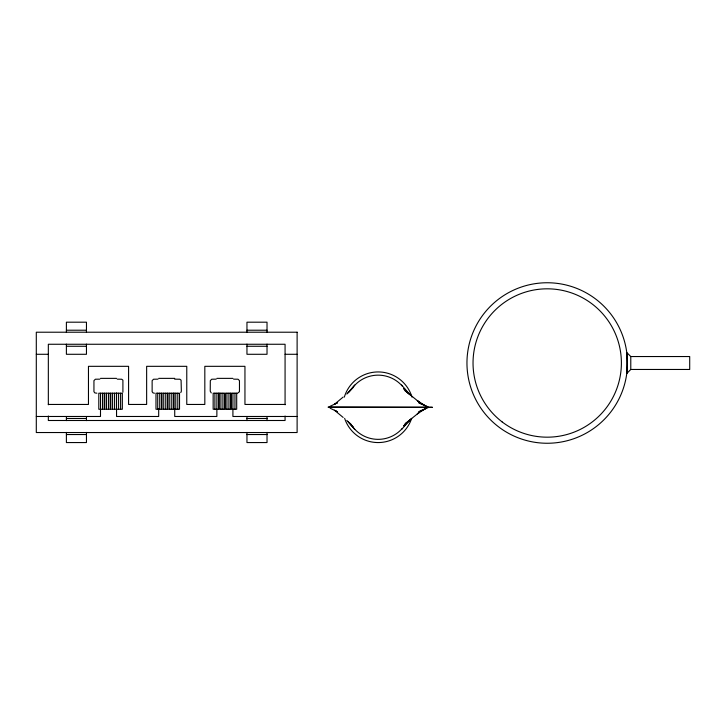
<?xml version="1.0" encoding="UTF-8"?>
<svg xmlns="http://www.w3.org/2000/svg" width="726" height="726" viewBox="0 0 726 726"><rect width="100%" height="100%" fill="white"/><g stroke="black" fill="none" stroke-linecap="round" stroke-linejoin="round"><path stroke-width="1.09" d="M122.903 392.194L122.903 380.161L121.687 379.226L117.249 379.154M180.765 392.612L181.355 391.196L181.083 380.161L179.866 379.226L174.639 379.154M354.742 385.025L346.819 394.091M401.578 429.483L409.491 420.418L403.701 425.826L411.116 418.993L405.063 423.857L419.383 412.304M348.879 392.004L353.571 386.958L348.026 392.875M630.785 369.461L626.774 373.473A80.25 80.25 0 0 1 498.354 426.67A80.25 80.25 0 0 1 516.504 288.857A80.25 80.25 0 0 1 626.774 373.473L626.774 352.527L630.785 356.539L689.7 356.539L689.7 369.461L630.785 369.461L630.785 356.539M419.564 412.05L417.305 413.865L426.135 408.23L418.811 411.769L428.095 407.649M343.153 397.058L334.495 404.264L337.545 402.739L330.139 406.279M237.529 393.202L239.462 391.713L239.462 380.642L238.046 379.226L233.609 379.154M66.393 330.212L86.458 330.212M246.958 330.212L267.023 330.212M66.393 346.266L86.458 346.266M246.958 346.266L267.023 346.266M36.3 354.288L48.333 354.288M285.073 354.288L297.115 354.288M100.497 378.364L116.55 378.364M158.685 378.364L174.73 378.364M216.865 378.364L232.91 378.364M99.807 379.154L95.369 379.226L93.944 380.642L93.944 391.713L94.879 392.929L96.912 393.202M157.987 379.154L153.549 379.226L152.133 380.642L152.133 391.713L153.068 392.929L154.466 393.202M216.166 379.154L211.729 379.226L210.313 380.642L210.241 391.196L211.248 392.929M48.333 404.446L88.463 404.446L88.463 366.321L128.584 366.321L128.584 404.446L146.643 404.446L146.643 366.321L186.773 366.321L186.773 404.446L204.823 404.446L204.823 366.321L244.952 366.321L244.952 404.446L285.073 404.446M432.324 407.25L328.052 407.15L432.324 407.35M116.323 409.246L110.842 409.246L110.842 393.202L122.34 393.202L122.34 409.246L116.859 409.246M36.3 416.479L100.497 416.479L100.497 408.638M297.115 416.479L232.91 416.479L232.955 393.202M66.393 418.485L86.458 418.485M246.958 418.485L267.023 418.485M66.393 434.538L86.458 434.538M246.958 434.538L267.023 434.538M428.095 406.859L418.811 402.739L426.135 406.279L417.305 400.643L419.564 402.458M330.139 408.23L337.545 411.769L334.495 410.244L343.153 417.441M421.815 404.264L405.063 390.652L411.116 395.516L403.701 388.682L409.491 394.091L401.578 385.025M346.819 420.418L353.571 427.55L348.026 421.634M348.879 422.505L354.742 429.483M285.073 404.799L285.073 344.26L48.333 344.26L48.333 404.799M285.073 416.007L285.073 420.499L48.333 420.499L48.333 416.007M267.023 332.354L267.023 322.19L246.958 322.19L246.958 332.354M267.023 344.124L267.023 354.288L246.958 354.288L246.958 344.124M267.023 416.479L267.023 420.626M267.023 432.397L267.023 442.561L246.958 442.561L246.958 432.397M246.958 416.479L246.958 420.626M234.961 393.202L234.961 409.246M228.935 393.202L228.935 409.246M226.929 393.202L226.929 409.246M222.918 393.202L222.918 409.246M220.913 393.202L220.913 409.246M219.179 393.202L219.179 409.246L224.661 409.246L224.661 393.202L213.154 393.202L213.154 409.246L218.635 409.246L218.635 393.202M216.902 393.202L216.865 416.479L174.73 416.479L174.73 408.638M214.896 393.202L214.896 409.246M177.779 393.202L177.779 409.246M175.774 393.202L175.774 409.246M174.04 393.202L174.04 409.246L179.522 409.246L179.522 393.202L168.015 393.202L168.015 409.246L173.496 409.246L173.496 393.202M171.763 393.202L171.763 409.246M169.757 393.202L169.757 409.246M165.746 393.202L165.746 409.246M163.74 393.202L163.74 409.246M159.72 393.202L159.72 409.246M158.685 408.638L158.685 416.479L116.55 416.479L116.55 392.938M157.714 393.202L157.714 409.246M120.598 393.202L120.598 409.246M118.592 393.202L118.592 409.246M114.581 393.202L114.581 409.246M112.575 393.202L112.575 409.246M108.564 393.202L108.564 409.246M106.559 393.202L106.559 409.246M102.547 393.202L102.547 409.246M100.542 393.202L100.542 409.246M86.458 332.354L86.458 322.19L66.393 322.19L66.393 332.354M86.458 344.124L86.458 354.288L66.393 354.288L66.393 344.124M86.458 416.479L86.458 420.626M86.458 432.397L86.458 442.561L66.393 442.561L66.393 432.397M66.393 416.479L66.393 420.626M405.952 423.303A32.098 32.098 0 0 1 404.255 425.944M402.286 428.422A32.098 32.098 0 0 1 353.344 427.623M351.457 425.082A32.098 32.098 0 0 1 350.359 423.303M353.344 386.885A32.098 32.098 0 0 1 402.286 386.078M404.255 388.564A32.098 32.098 0 0 1 405.952 391.205M411.678 418.348A35.311 35.311 0 0 1 344.632 418.348M344.324 397.131A35.311 35.311 0 0 1 411.987 397.131M297.115 332.218L36.3 332.218L36.3 432.533L297.115 432.533L297.115 332.218M104.281 393.202L98.8 393.202L98.8 409.246L104.281 409.246L104.281 393.202M110.298 393.202L104.816 393.202L104.816 409.246L110.298 409.246L110.298 393.202M161.462 393.202L155.981 393.202L155.981 409.246L161.462 409.246L161.462 393.202M167.479 393.202L161.998 393.202L161.998 409.246L167.479 409.246L167.479 393.202M230.677 393.202L225.196 393.202L225.196 409.246L230.677 409.246L230.677 393.202M236.694 393.202L231.213 393.202L231.213 409.246L236.694 409.246L236.694 393.202M502.056 421.851A74.179 74.179 0 0 0 620.757 372.683A74.179 74.179 0 0 0 518.827 294.466A74.179 74.179 0 0 0 502.056 421.851"/></g></svg>
